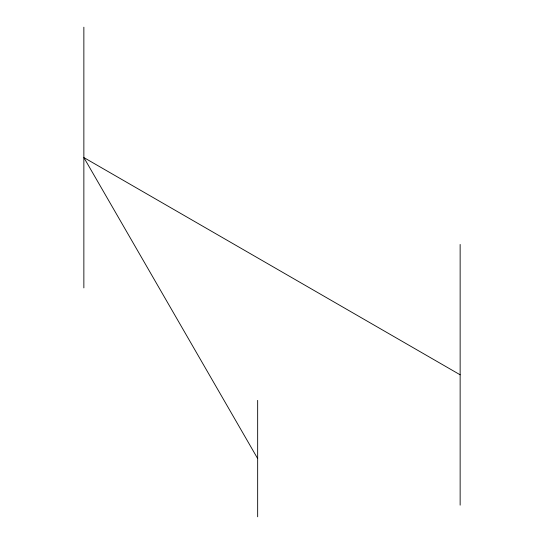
<?xml version="1.0" encoding="UTF-8"?>
<svg xmlns="http://www.w3.org/2000/svg" width="544" height="544" viewBox="0 0 544 544"><rect width="100%" height="100%" fill="white"/><g stroke="black" fill="none" stroke-linecap="round" stroke-linejoin="round"><path stroke-width="0.82" d="M460.142 374.796L83.858 157.549L257.659 458.578M460.142 244.446L460.142 505.145M257.659 400.357L257.659 516.8M83.858 27.2L83.858 287.898"/></g></svg>
